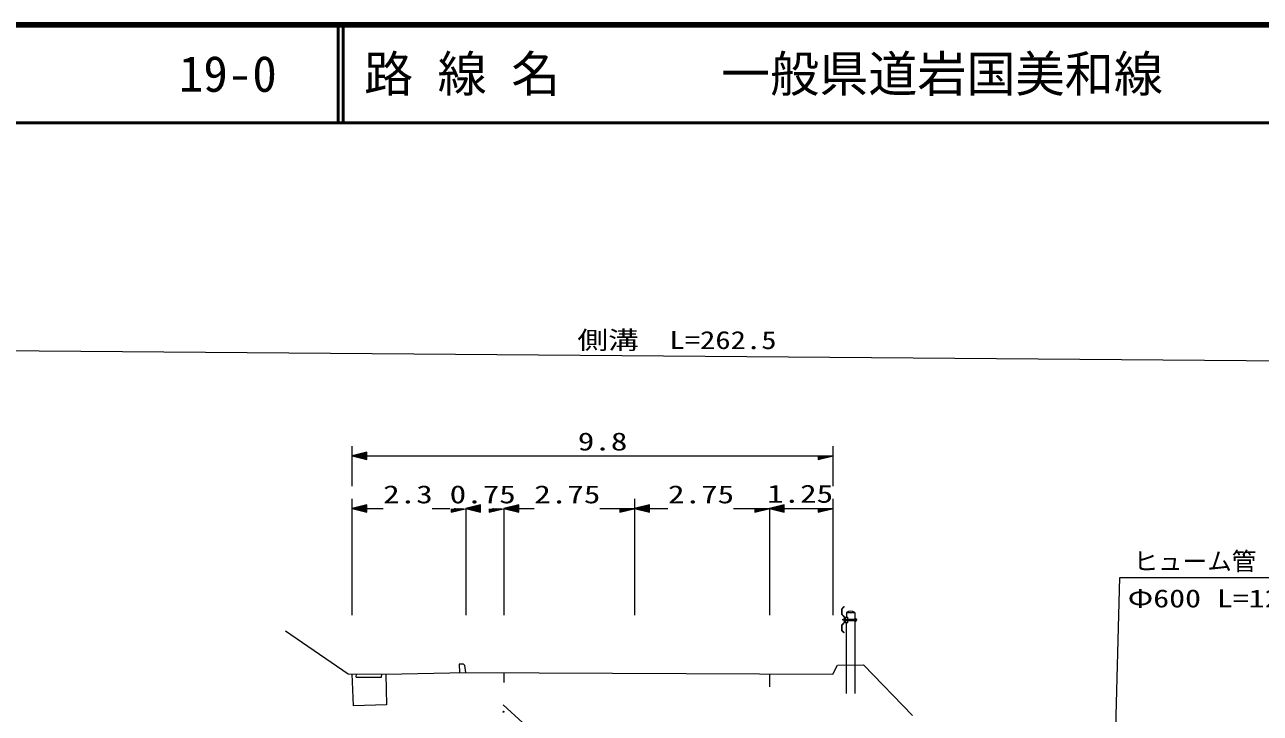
# Model space of a CAD drawing. Units: millimetres, scale not verified. Extents: x 12856 to 652856, y -57628 to 302372.
# Drawn here: x 118680 to 244509, y 232261 to 302372 of the extents above; entities that cross this region are included whole.
import ezdxf
from ezdxf.enums import TextEntityAlignment as Align

# ---------------------------------------------------------------- set-up
doc = ezdxf.new("R2010")
doc.units = ezdxf.units.MM
doc.header["$LTSCALE"] = 1000
doc.linetypes.add('DASHED', pattern=[7.5, 6, -1.5])
doc.linetypes.add('LONG_DASHED_DOTTED', pattern=[15.25, 12, -1.5, 0.25, -1.5])
for name, color, linetype, lineweight in [('M-TTL', 2, 'Continuous', 140), ('M-TTL-LINE', 7, 'Continuous', 50), ('S-BGD', 7, 'Continuous', 13), ('S-BGD-CRST', 4, 'Continuous', 13), ('S-BGD-HTXT', 6, 'Continuous', 13)]:
    doc.layers.add(name, color=color, linetype=linetype, lineweight=lineweight)
doc.layers.add('M-TTL-TXT', color=7, linetype='Continuous')
doc.styles.add('ＭＳ ゴシック', font='')
doc.styles.get('ＭＳ ゴシック').set_extended_font_data('MS Gothic')

# ---------------------------------------------------------------- blocks, each defined once
blk = doc.blocks.new('BUHIN119')
at = {"color": 4, "linetype": 'Continuous', "lineweight": 13}
for points in [[(0, 0), (1500, -375), (1500, 375)], [(308, 0), (1406, 262), (1406, -262)], [(458, 0), (1350, 206), (1350, -206)], [(611, 0), (1294, 150), (1294, -150)], [(761, 0), (1238, 94), (1238, -94)]]:
    blk.add_lwpolyline(points, close=True, dxfattribs=at)
for points in [[(154, 0), (1462, 319), (1462, -319), (158, 0)], [(1181, 0), (915, 0), (1181, 38), (1181, -38), (915, 0)]]:
    blk.add_lwpolyline(points, dxfattribs=at)
blk = doc.blocks.new('BUHIN120')
at = {"color": 4, "linetype": 'Continuous', "lineweight": 13}
for points in [[(-1500, -22), (-1500, -375), (-88, -22)], [(-244, -22), (-1462, -319), (-1462, -22)], [(-399, -22), (-1406, -262), (-1406, -22)], [(-552, -22), (-1350, -206), (-1350, -22)], [(-711, -22), (-1294, -150), (-1294, -22)], [(-872, -22), (-1238, -94), (-1238, -22)], [(-1070, -22), (-1181, -38), (-1181, -22)]]:
    blk.add_lwpolyline(points, dxfattribs=at)

msp = doc.modelspace()

# ---------------------------------------------------------------- linework, layer by layer
at = {"layer": 'M-TTL'}
msp.add_line((652856, 302372), (12856, 302372), dxfattribs=at)
at = {"layer": 'M-TTL-LINE'}
for p, q in [((150606, 302372), (150606, 292372)), ((151106, 302372), (151106, 292372)), ((12856, 292372), (652856, 292372))]:
    msp.add_line(p, q, dxfattribs=at)
at = {"layer": 'S-BGD'}
msp.add_line((167390, 233125), (174375, 226791), dxfattribs=at)
msp.add_circle((167425, 232419), 49.8, dxfattribs=at)
at = {"layer": 'S-BGD-CRST'}
for p, q in [((152036, 255385), (152036, 259466)), ((200973, 259466), (200973, 255385)), ((152036, 258466), (200973, 258466)), ((152036, 242261), (152036, 254109)), ((152036, 253109), (155179, 253109)), ((160179, 253109), (161957, 253109)), ((163607, 253087), (163607, 242261)), ((167486, 253087), (167486, 242261)), ((168624, 253109), (170571, 253109)), ((177238, 253109), (180795, 253109)), ((180795, 254109), (180795, 242261)), ((180795, 253109), (184190, 253109)), ((190857, 253109), (194521, 253109)), ((194521, 253150), (194521, 242261)), ((194521, 253109), (200973, 253109)), ((200973, 254109), (200973, 242261)), ((202109, 243120), (201859, 242870)), ((201859, 242870), (201859, 242339)), ((202134, 243096), (201894, 242856)), ((201894, 242856), (201894, 242353)), ((202134, 243096), (202109, 243120)), ((201859, 242339), (202212, 241986)), ((201894, 242353), (202246, 242001)), ((202212, 241913), (202114, 241913)), ((202114, 241913), (202114, 241653)), ((202114, 241653), (202212, 241653)), ((202212, 241986), (202212, 241580)), ((202246, 242046), (202501, 242046)), ((202246, 242046), (202246, 241521)), ((202355, 242533), (202355, 242046)), ((202355, 242533), (203212, 242533)), ((203212, 242496), (202355, 242496)), ((202501, 241521), (202501, 242046)), ((203212, 242533), (203212, 237283)), ((203212, 241633), (203236, 241633)), ((203236, 241933), (203236, 241633)), ((203236, 241913), (203356, 241913)), ((203236, 241653), (203356, 241653)), ((203356, 241653), (203356, 241913)), ((203386, 241708), (203386, 241858)), ((145224, 240667), (151627, 236282)), ((202212, 241580), (201859, 241228)), ((201859, 241228), (201859, 240696)), ((201859, 240696), (202109, 240446)), ((202246, 241566), (201894, 241213)), ((201894, 241213), (201894, 240711)), ((201894, 240711), (202134, 240471)), ((202134, 240471), (202109, 240446)), ((202246, 241521), (202501, 241521)), ((202355, 237283), (202355, 241521)), ((163365, 237274), (162939, 237274)), ((162939, 237274), (162963, 236399)), ((163515, 237136), (163365, 237274)), ((163607, 236411), (163515, 237136)), ((200973, 236237), (201456, 237159)), ((201456, 237159), (204089, 237203)), ((204089, 237203), (209092, 232024)), ((151627, 236282), (155457, 236252)), ((152153, 233007), (152036, 236278)), ((152445, 235931), (152475, 236275)), ((152445, 235931), (155018, 235931)), ((155018, 235931), (155047, 236255)), ((155457, 236252), (163607, 236411)), ((155457, 236252), (155515, 233124)), ((163607, 236411), (200973, 236237)), ((167486, 236393), (167486, 235395)), ((194521, 236267), (194521, 234966)), ((155515, 233124), (152153, 233007))]:
    msp.add_line(p, q, dxfattribs=at)
at = {"layer": 'S-BGD-CRST', "linetype": 'LONG_DASHED_DOTTED'}
msp.add_line((203463, 241783), (201940, 241783), dxfattribs=at)
at = {"layer": 'S-BGD-CRST', "linetype": 'DASHED'}
for p, q in [((202212, 241858), (203386, 241858)), ((202212, 241708), (203386, 241708)), ((203212, 241933), (203236, 241933)), ((202355, 234283), (202355, 237283)), ((203212, 237283), (203212, 234283))]:
    msp.add_line(p, q, dxfattribs=at)
at = {"layer": 'S-BGD-CRST'}
msp.add_arc((202784, 241918), 750, 55.14511, 124.85489, dxfattribs=at)
at = {"layer": 'S-BGD-HTXT'}
for p, q in [((58863, 269664), (309640, 267658)), ((229411, 215586), (230208, 246080)), ((230208, 246080), (250229, 246080))]:
    msp.add_line(p, q, dxfattribs=at)

# ---------------------------------------------------------------- block references
at = {"layer": 'S-BGD-CRST'}
for name, p in [('BUHIN119', (152036, 258466)), ('BUHIN120', (200973, 258466)), ('BUHIN119', (152036, 253109)), ('BUHIN120', (163607, 253109)), ('BUHIN119', (163607, 253109)), ('BUHIN120', (167486, 253109)), ('BUHIN119', (167486, 253109)), ('BUHIN120', (180795, 253109)), ('BUHIN119', (180795, 253109)), ('BUHIN120', (194521, 253109)), ('BUHIN119', (194521, 253109)), ('BUHIN120', (200973, 253109))]:
    msp.add_blockref(name, p, dxfattribs=at)

# ---------------------------------------------------------------- texts
at = {"layer": 'M-TTL-TXT', "style": 'ＭＳ ゴシック'}
for s, p in [('路 線 名', (153235, 297372)), ('一般県道岩国美和線', (189590, 297372)), ('19-0', (134377, 297372))]:
    msp.add_text(s, height=3666, dxfattribs=at).set_placement(p, align=Align.MIDDLE_LEFT)
at = {"layer": 'S-BGD-CRST', "style": 'ＭＳ ゴシック', "width": 1.35}
for s, p in [('9.8', (175005, 258471)), ('2.3', (155179, 253087)), ('0.75', (161957, 253087)), ('2.75', (170571, 253087)), ('2.75', (184190, 253087)), ('1.25', (194276, 253150))]:
    msp.add_text(s, height=1833, dxfattribs=at).set_placement(p, align=Align.BOTTOM_LEFT)
at = {"layer": 'S-BGD-HTXT', "style": 'ＭＳ ゴシック'}
for s, width, p in [('側溝  L=262.5', 1.25, (174969, 268796)), ('Φ600 L=12.0', 1.3, (231005, 242492))]:
    msp.add_text(s, height=1833, dxfattribs=dict(at, width=width)).set_placement(p, align=Align.BOTTOM_LEFT)
msp.add_text('ヒューム管', height=1833, dxfattribs=at).set_placement((231603, 246279), align=Align.BOTTOM_LEFT)

doc.saveas('drawing.dxf')
